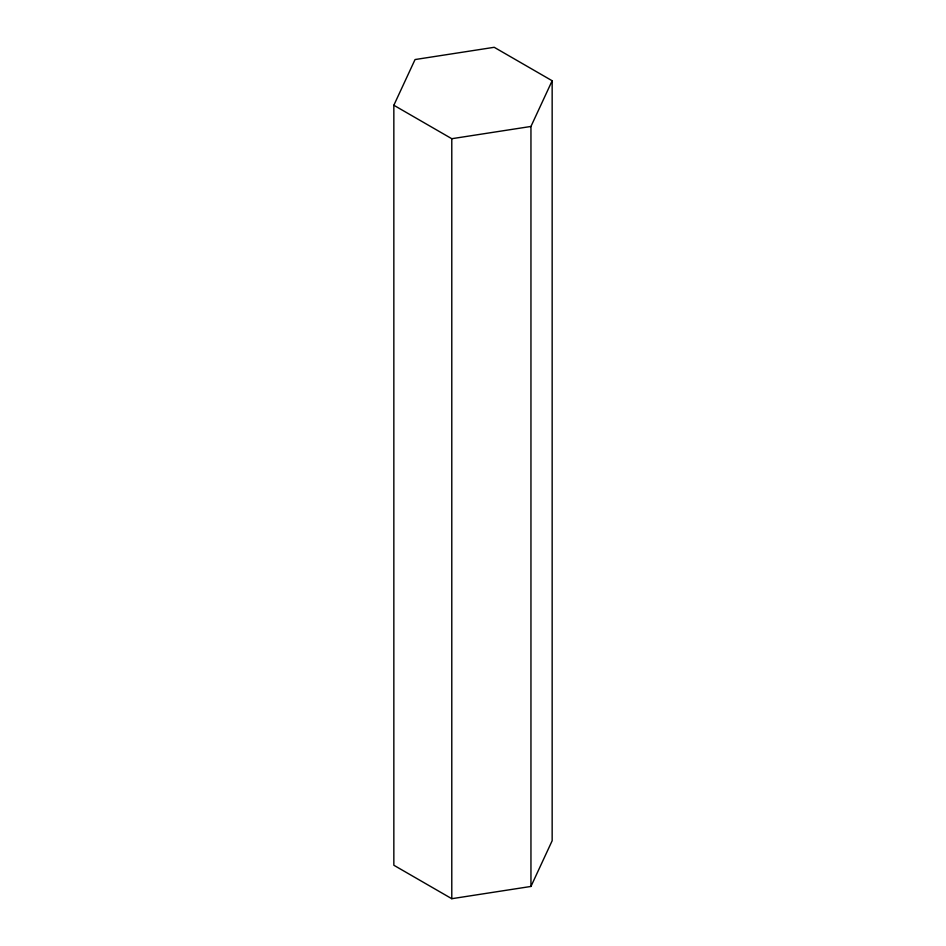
<?xml version="1.0" encoding="UTF-8"?>
<svg xmlns="http://www.w3.org/2000/svg" width="946" height="946" viewBox="0 0 946 946"><rect width="100%" height="100%" fill="white"/><g stroke="black" fill="none" stroke-linecap="round" stroke-linejoin="round"><path stroke-width="1.42" d="M393.843 105.254L415.046 59.551L494.214 47.3L552.157 80.753L552.157 840.746L530.954 886.449L451.786 898.7L393.843 865.247L393.843 105.254L451.786 138.707L530.954 126.457L552.157 80.753M530.954 126.457L530.954 886.449M451.786 138.707L451.786 898.7"/></g></svg>
